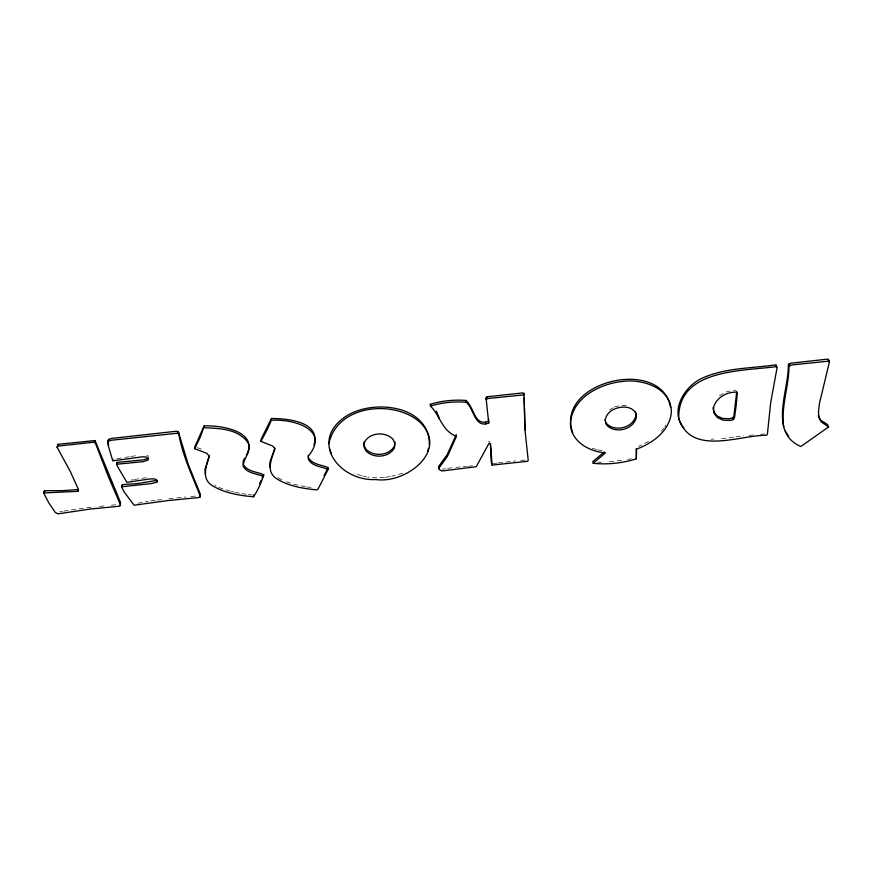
<?xml version="1.0" encoding="UTF-8"?>
<svg xmlns="http://www.w3.org/2000/svg" width="873" height="873" viewBox="0 0 873 873"><rect width="100%" height="100%" fill="white"/><g stroke="black" fill="none" stroke-linecap="round" stroke-linejoin="round"><path stroke-width="0.65" stroke-dasharray="4.37 3.27" d="M664.702 427.137L665.957 425.053M661.308 431.175L663.851 428.141M488.596 441.552L489.917 441.76M609.409 410.059L613.479 407.571M719.439 395.807L725.932 392.021L733.495 390.166L736.026 390.395M648.541 441.487L638.512 446.354M402.617 473.242L391.595 476.254M614.505 406.949L620.594 405.421L626.781 405.574M627.752 459.525L631.179 458.74M131.026 480.15L133.231 479.681M385.593 477.291L390.395 476.462M137.858 503.143L148.203 501.364M59.746 511.785L62.332 511.36M63.631 511.142L70.08 510.148M116.927 458.718L122.307 457.856M124.992 457.43L129.804 456.655M131.005 456.459L135.817 455.695M134.333 479.452L147.733 477.466M71.368 509.963L77.795 509.046M79.083 508.861L85.51 507.955M86.787 507.77L94.524 506.842M442.185 469.161L445.459 468.703M447.631 468.386L453.022 467.622M493.431 463.563L497.053 463.094M498.265 462.93L515.517 460.911M617.244 460.9L623.813 460.038M150.789 500.916L155.983 500.262M157.282 500.098L163.764 499.291M721.665 438.606L734.673 436.98M735.972 436.816L743.774 435.845M168.958 498.679L175.44 498.046M176.739 497.916L185.796 497.032M190.958 496.53L197.418 495.897M99.697 506.34L104.869 505.849M111.329 505.216L117.79 504.594M760.536 434.307L764.388 433.957M748.947 435.376L754.119 434.896M455.739 467.371L466.586 466.368M467.939 466.237L474.716 465.615M520.679 460.464L525.83 460.027M609.387 461.631L614.614 461.239M711.211 439.239L713.83 439.108M384.36 477.356L375.794 477.749L367.839 477.04M597.623 462.21L601.541 462.221M113.086 459.034L114.243 459.143M241.985 493.692L247.157 494.336M248.456 494.5L252.33 494.991M306.685 486.927L313.08 487.756M597.754 449.922L602.61 450.708M231.378 491.477L234.029 492.034M235.361 492.307L239.333 493.136M305.397 486.763L294.943 484.526L284.129 481.045M361.466 475.709L354.1 473.319M362.721 476.014L366.507 476.92M592.265 448.286L596.652 449.595M230.156 491.095L220.334 488.018L214.987 485.202M197.156 447.642L201.663 449.169M277.92 477.629L282.066 479.899M146.893 455.204L148.705 456.372"/><path stroke-width="1.31" d="M313.974 444.99C321.209 421.441 286.595 418.429 271.427 418.494L261.125 439.13L260.951 441.389L272.692 446.027L274.951 448.82C271.765 458.718 265.174 471.322 276.817 478.862C288.81 486.196 303.138 488.662 316.954 489.873L318.209 488.749L328.128 469.412L328.128 467.612C321.406 464.654 311.923 464.622 308.3 457.277M308.311 455.302L308.267 459.089C311.912 466.422 321.395 466.455 328.128 469.412M116.851 464.207L143.27 461.675L147.581 460.18L147.843 458.358L143.543 459.853L117.168 462.384L116.84 465.265L126.891 482.365L150.145 478.895L154.881 478.961L157.031 480.477L156.845 482.136L151.247 483.587L121.533 486.807L124.119 491.848L134.093 505.216L167.43 500.622L198.52 497.577L200.015 497.086L200.223 496.082C192.147 475.327 181.868 454.244 178.496 432.179L176.39 431.251L111.438 438.442L108.634 439.403L107.87 441.411L108.776 445.055M117.146 463.432L117.168 462.384M260.951 441.389L267.444 429.21L271.339 420.306L271.427 418.494M524.226 397.881L524.826 428.196L528.209 460.246L527.718 461.293L492.088 465.091L490.615 445.252L490.146 443.539L489.131 443.058L476.243 466.706L442.349 470.951L440.09 470.241L438.726 468.343L447.369 456.492L456.459 436.413C441.782 430.738 440.308 415.788 430.487 406.087L430.334 404.297C441.651 400.805 454.091 399.507 465.898 400.456L466.106 402.246C474.159 408.335 474.617 428.949 488.705 422.936L488.596 418.647M488.705 422.936L486.065 397.924L487.09 396.789L522.414 392.937L524.149 393.854M209.247 455.324C206.748 465.658 200.463 478.622 212.685 485.879C225.005 493.103 239.518 495.591 253.563 496.781C257.786 490.179 261.627 482.245 263.733 474.672C256.804 471.726 247.299 471.693 243.272 464.425L243.131 461.479L244.44 458.314M253.563 496.781L253.672 494.98M364.205 441.847L363.986 445.11L365.918 449.159C373.6 456.983 389.02 455.968 394.41 445.994L394.836 441.727M120.168 505.696L120.278 504.365L108.012 475.818L95.408 443.124L93.324 442.24L57.694 446.136L57.061 447.26L70.255 471.355L78.428 489.48L78.101 491.335L43.65 492.95L48.899 503.044L55.326 512.506L58.076 513.826L90.312 509.046L118.793 506.285L120.168 505.696L120.572 502.553L95.015 440.538L58.098 444.302L57.061 447.26M121.762 485.825L122.951 484.58L137.716 483.566L157.096 480.325L156.845 482.136M736.703 391.857L733.877 416.137L732.742 417.861L729.85 418.713L722.582 418.451L716.94 415.864L713.645 411.696M200.015 497.086L200.397 494.271L188.219 464.349L178.496 432.179M209.16 456.066L206.748 453.294L194.701 448.689L200.539 436.609L204.151 425.948C219.559 424.965 259.51 430.967 246.372 455.269M194.701 448.689L194.963 446.43L204.151 425.948M178.278 434.001L177.841 431.382M274.886 448.1L269.888 461.992L270.052 467.23M121.533 486.807L121.838 484.984M147.581 460.18L148.443 458.194L146.62 457.026L142.43 456.808L112.77 460.857L107.543 443.233L108.634 439.403M328.957 443.604C336.596 405.738 391.431 399.267 418.309 420.83C450.97 449.202 406.556 484.155 375.859 479.539C339.87 481.601 308.365 441.476 345.599 416.552C372.105 398.666 429.898 404.614 429.363 444.99M828.477 360.931L828.412 359.37L827.222 359.174L790.294 363.266L788.33 364.816C789.017 390.002 768.251 432.353 800.792 446.507L828.619 426.973L827.364 424.376L820.522 420.142L818.252 415.69M828.412 359.37L829.23 362.666L819.409 403.621L818.459 411.62L818.961 417.425L821.231 421.888L828.619 426.973M94.666 442.371L95.015 440.538M78.101 491.335L78.461 489.502L63.063 490.637L44.807 490.724L43.65 492.95M57.694 446.136L58.098 444.302M44.392 492.558L44.807 490.724M605.196 420.393C606.484 410.354 618.237 405.978 627.218 407.342A16.085 11.065 -13.3 0 1 636.406 416.967C634.169 429.712 614.374 434.579 606.277 424.551L605.065 419.673M427.552 451.647L428.457 448.318M636.352 458.805L636.603 449.093C652.644 443.244 669.482 430.956 671.315 412.689C672.057 387.939 641.993 378.304 621.587 381.566C599.02 384.076 571.662 398.459 570.418 423.787C570.877 441.574 589.526 451.723 605.425 452.858L593.204 463.279C607.335 464.829 622.864 463.159 636.352 458.805L636.199 448.547M209.073 457.485L205.002 469.117L205.45 474.312M456.273 434.634L447.194 454.702L438.573 466.553L438.65 468.757M259.565 483.762L261.136 480.357M262.173 478.077L263.733 474.672M308.289 456.121C330.889 428.949 292.39 418.734 271.339 420.306M324.058 475.632L328.128 467.612M829.164 361.106L790.993 365.012L789.017 366.562C788.766 386.772 780.92 406.709 783.681 426.908M733.331 419.607L734.466 417.894L736.125 406L737.303 393.614L736.626 392.152C726.816 391.639 715.587 397.902 713.492 408.051L714.201 413.442L717.497 417.621L723.15 420.197L730.428 420.459L733.331 419.607L732.742 417.861M604.214 452.018L592.843 461.511L593.204 463.279M525.11 429.974L523.975 394.847L487.32 398.579L486.294 399.703L486.065 397.924M465.898 400.456C473.941 406.545 474.388 427.159 488.476 421.157M430.487 406.087C441.825 402.584 454.276 401.296 466.106 402.246M108.296 441.225L111.111 440.276L177.612 433.204M203.966 427.77C218.556 428.316 236.212 428.676 246.502 440.669C254.098 449.66 243.163 457.485 243.152 466.237C247.179 473.504 256.695 473.537 263.646 476.472M776.763 366.878L775.486 366.725C741.384 371.243 677.601 369.137 678.758 418.593C691.22 456.208 738.82 435.278 766.712 435.191L767.411 434.121L770.63 402.977L777.068 367.729L776.086 365.132L774.809 364.979C749.634 368.592 722.833 367.729 699.611 379.46C683.363 388.321 669.7 411.816 683.952 428.119M605.884 422.783C613.959 432.812 633.743 427.945 635.97 415.199A16.063 11.065 -13.3 0 0 635.468 411.903M430.334 404.297L430.782 404.952M785.351 431.109L788.603 436.249M828.597 360.309L829.35 362.044M436.38 411.238L439.359 418.614M788.919 363.757L789.618 365.492M572.71 432.735C554.333 381.872 661.188 355.758 670.573 407.385M776.086 365.132L776.392 365.983M329.634 448.897L331.271 453.414M523.68 393.068L523.975 394.847M44.065 491.117L44.185 492.012M713.11 407.647L713.459 410.343M487.09 396.789L487.32 398.579M492.088 465.091L491.248 462.123L490.386 443.473M485.552 422.314L485.781 424.092M364.325 442.546L364.041 446.911L365.973 450.948C373.666 458.772 389.096 457.768 394.498 447.784L394.923 443.517L393.079 439.359C385.495 431.218 369.486 432.211 364.325 442.546"/></g></svg>
